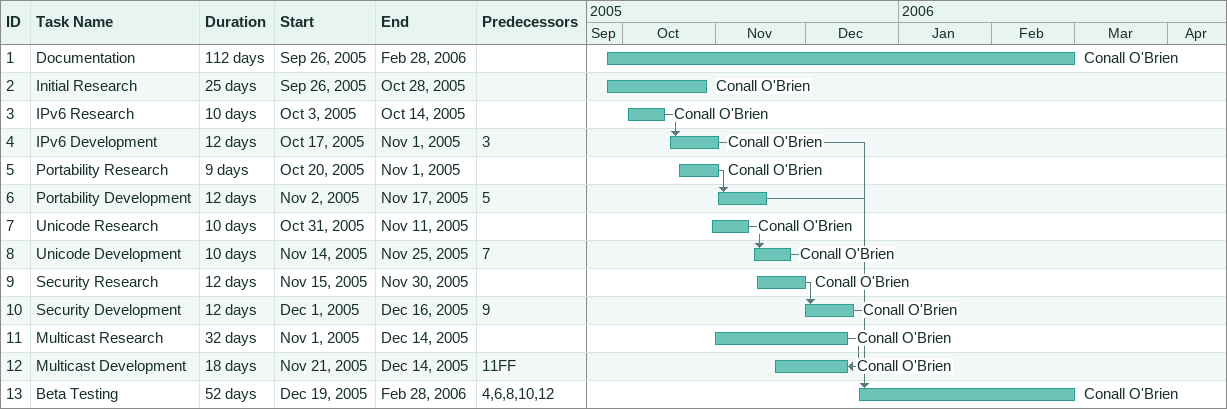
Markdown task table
| ID | Task | Duration | Start | Finish | Predecessors | Resources |
|---|---|---|---|---|---|---|
| 1 | Documentation | 112d | 2005-09-26 | 2006-02-28 |  | Conall O'Brien |
| 2 | Initial Research | 25d | 2005-09-26 | 2005-10-28 |  | Conall O'Brien |
| 3 | IPv6 Research | 10d | 2005-10-03 | 2005-10-14 |  | Conall O'Brien |
| 4 | IPv6 Development | 12d | 2005-10-17 | 2005-11-01 | 3 | Conall O'Brien |
| 5 | Portability Research | 9d | 2005-10-20 | 2005-11-01 |  | Conall O'Brien |
| 6 | Portability Development | 12d | 2005-11-02 | 2005-11-17 | 5 |  |
| 7 | Unicode Research | 10d | 2005-10-31 | 2005-11-11 |  | Conall O'Brien |
| 8 | Unicode Development | 10d | 2005-11-14 | 2005-11-25 | 7 | Conall O'Brien |
| 9 | Security Research | 12d | 2005-11-15 | 2005-11-30 |  | Conall O'Brien |
| 10 | Security Development | 12d | 2005-12-01 | 2005-12-16 | 9 | Conall O'Brien |
| 11 | Multicast Research | 32d | 2005-11-01 | 2005-12-14 |  | Conall O'Brien |
| 12 | Multicast Development | 18d | 2005-11-21 | 2005-12-14 | 11FF | Conall O'Brien |
| 13 | Beta Testing | 52d | 2005-12-19 | 2006-02-28 | 4, 6, 8, 10, 12 | Conall O'Brien |
